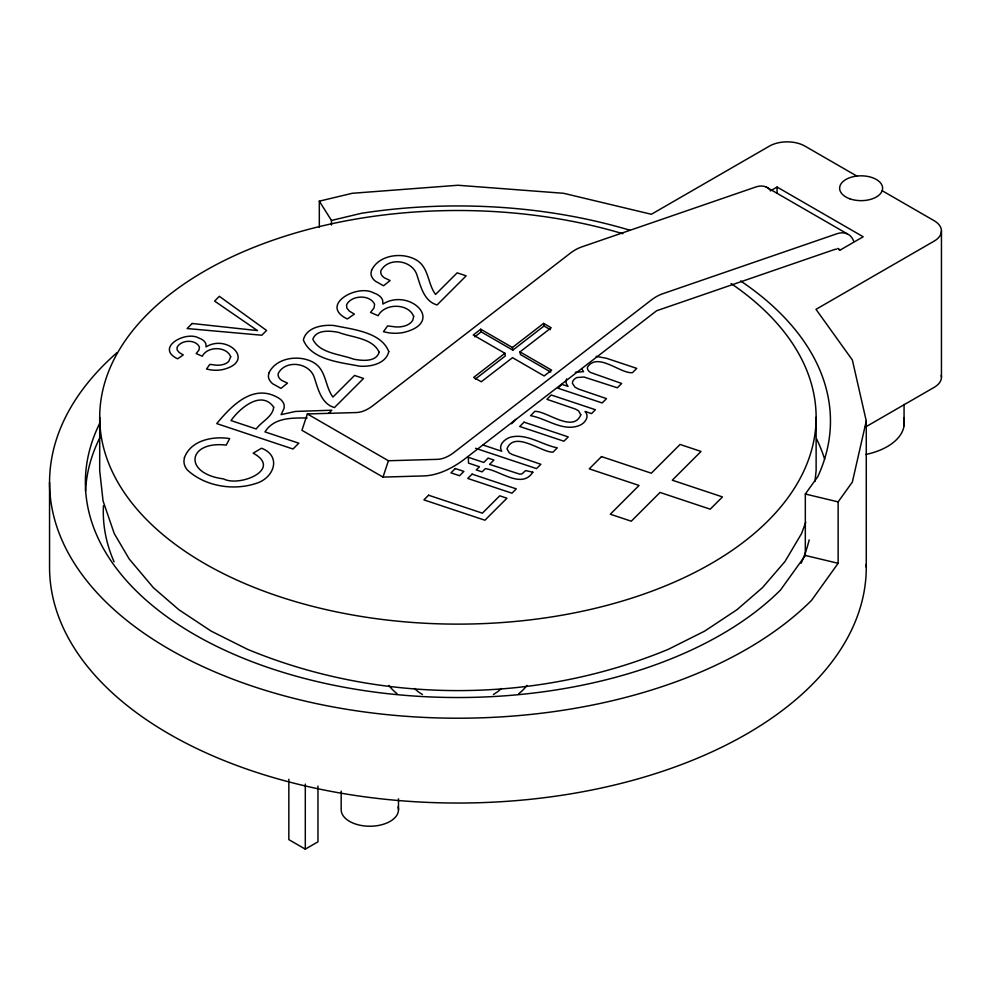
<?xml version="1.0" encoding="UTF-8"?>
<svg xmlns="http://www.w3.org/2000/svg" width="991" height="991" viewBox="0 0 991 991"><rect width="100%" height="100%" fill="white"/><g stroke="black" fill="none" stroke-linecap="round" stroke-linejoin="round"><path stroke-width="1.49" d="M814.998 481.391L816.126 470.552L816.126 417.31M882.176 190.706L934.104 220.683A25.072 14.481 0 0 1 934.104 241.147L816.002 309.341L852.359 360.006L866.27 421.026L852.359 482.047L838.138 501.88L838.138 563.297L811.567 600.335A408.366 235.771 0 0 1 243.39 683.059A408.366 235.771 0 0 1 116.913 352.734M770.081 189.938A32.245 18.618 -60 0 0 755.6 187.064L581.544 246.982A45.276 26.138 -60 0 0 570.828 252.792L373.025 405.579A39.615 22.867 -60 0 1 356.326 412.541L307.371 413.953L301.933 430.292L382.997 477.092L423.591 475.928A99.038 57.181 -60 0 0 465.312 458.536L656.624 310.753L834.149 249.633A14.332 8.275 -60 0 1 836.652 249.187M382.997 477.092L388.422 460.741L437.39 459.341A39.615 22.867 -60 0 0 454.076 452.379L651.88 299.592A45.276 26.138 -60 0 1 662.607 293.782L836.652 233.851A32.245 18.618 -60 0 1 853.747 241.395M805.757 522.207L801.583 533.542L784.934 561.587L762.451 587.675L736.895 609.762L704.638 631.131L668.43 649.266C535.623 704.378 380.21 704.378 247.403 649.266L211.182 631.131L178.925 609.762L153.37 587.675L129.202 558.986L114.238 533.542L103.039 500.876L99.695 470.552L99.695 417.31M99.918 422.934A372.542 215.084 0 0 0 312.165 680.383A372.542 215.084 0 0 0 780.536 589.992L805.324 555.456L805.324 494.026L817.761 476.696A372.542 215.084 0 0 0 740.599 280.936M328.665 413.346L331.799 410.212L295.467 411.438L281.097 414.647L284.095 408.304L284.206 405.492A21.653 12.499 0 0 0 279.474 398.58C254.105 382.489 232.154 404.947 216.744 423.591L293.002 449.01L298.824 443.188L264.969 431.89C274.16 417.31 291.961 417.979 307.123 417.967M511.529 423.752L515.853 419.428M512.397 347.494L543.613 323.388L544.034 326.027L512.818 350.133L512.397 347.494L480.734 329.223L473.24 335.008L504.902 353.279L505.323 355.93L475.308 379.107M474.739 336.816L481.155 331.861L480.734 329.223M504.902 353.279L473.686 377.398L481.279 381.783L512.508 357.677L544.17 375.948L551.653 370.163L520.002 351.879L551.219 327.773L543.613 323.388M770.354 190.916L777.068 187.039L863.186 236.762L840.393 249.93L837.742 248.394M865.106 427.232L934.104 387.394A25.072 14.481 0 0 0 941.239 375.267M288.839 779.248L288.839 839.637L305.302 849.138L317.962 841.83L317.962 786.086M319.313 227.273L319.313 201.161L352.226 193.295L457.916 185.255L563.606 193.295L651.372 214.279L769.462 146.098A25.072 14.481 0 0 1 804.927 146.098L856.856 176.076M319.313 201.161L331.465 220.448L361.492 213.276A372.542 215.084 0 0 1 630.028 230.271M575.288 372.319L583.55 371.65L581.791 368.9M596.124 356.364L606.418 358.271L636.755 368.379L632.456 372.678C620.465 373.917 597.808 351.731 587.527 367.042A11.161 6.442 0 0 0 590.549 372.492L621.667 383.467L617.343 387.791L583.996 377.026L576.824 377.546A12.586 7.259 0 0 0 572.414 383.331L575.04 387.208L578.434 389.029L606.517 398.63L602.181 402.953L557.995 388.224L561.86 384.347L568.066 386.416L566.53 384.037A17.925 10.356 0 0 1 566.691 378.859M805.324 494.026L838.138 501.88M805.324 555.456L838.138 563.297M482.766 444.922L501.731 451.252C497.878 445.07 504.704 439.112 510.154 437.304C526.444 432.807 541.854 444.897 557.314 447.833L552.978 452.156C541.643 452.627 514.502 430.057 506.971 448.812L509.238 452.788L512.211 454.497L540.851 464.284L536.527 468.607L475.519 448.279M766.167 187.014L847.218 233.814M544.034 326.027L550.377 329.681M481.155 331.861L512.818 350.133M550.761 372.046L520.424 354.53L520.002 351.879M307.371 413.953L388.422 460.741M941.45 230.915L941.45 377.162M904.065 404.427L904.065 425.721M866.27 421.026L866.27 567.261M777.068 187.039L777.068 193.208M398.493 798.845L398.493 809.684M341.177 791.103L341.177 809.684A28.652 16.55 0 0 0 372.331 826.172A28.652 16.55 0 0 0 398.06 806.81M331.465 220.448L331.465 225.056M305.302 784.104L305.302 849.138M49.55 482.444L49.55 567.261A408.366 235.771 0 0 0 460.493 803.032A408.366 235.771 0 0 0 866.245 564.288M838.844 249.621A14.332 8.275 -60 0 1 839.773 250.166M731.061 283.525A358.209 206.809 0 0 1 567.038 614.296A358.209 206.809 0 0 1 100.983 399.869A358.209 206.809 0 0 1 622.844 233.727M526.977 685.376A75.229 43.431 0 0 1 518.776 693.688M397.044 693.688A75.229 43.431 0 0 1 388.844 685.376M501.347 688.497A50.145 28.95 0 0 1 493.369 694.493M422.451 694.493A50.145 28.95 0 0 1 414.486 688.497M85.523 491.028A372.542 215.084 0 0 1 99.918 437.564M816.547 438.84A372.542 215.084 0 0 1 824.623 459.167M809.164 539.897A354.629 204.741 0 0 1 801.112 563.26M114.076 561.835A354.629 204.741 0 0 1 103.436 505.782M903.631 417.892A58.147 33.57 0 0 1 865.738 454.485M273.689 407.14C272.822 416.889 261.351 421.609 256.223 428.979L231.002 420.568C239.141 408.911 261.153 389.389 273.689 407.14M230.705 356.735L228.723 361.467A12.499 7.222 0 0 1 216.323 365.184L209.844 364.366L206.512 369.024L210.526 369.854A20.774 11.991 0 0 0 222.418 369.655C256.545 361.628 227.558 333.484 206.066 346.9L205.917 344.038A14.89 8.597 0 0 0 198.559 337.919C185.54 330.61 154.707 347.779 177.612 358.816L183.273 354.927L179.247 352.548L177.191 350.021L177.03 347.445C180.907 339.678 195.76 338.996 199.439 347.085L198.956 350.058L196.181 353.564L202.275 356.24C207.367 346.107 226.444 346.032 230.705 356.735M413.681 316.364L412.751 320.353L411.203 322.273A15.621 9.018 0 0 1 395.706 326.931L387.605 325.903L383.443 331.725L388.46 332.765A25.964 14.989 0 0 0 403.312 332.518C445.975 322.484 409.741 287.316 382.873 304.064L382.699 300.496A18.606 10.74 0 0 0 373.496 292.853C357.218 283.723 318.693 305.178 347.321 318.966L354.382 314.11L349.352 311.137L346.788 307.978L346.577 304.745C351.433 295.045 370.002 294.203 374.598 304.311L374.003 308.028L370.523 312.4L378.141 315.745C384.508 303.085 408.354 302.986 413.681 316.364M184.437 457.619L183.967 460.778A35.441 20.464 0 0 0 187.249 469.895C205.149 486.556 233.913 491.078 256.805 483.174C273.987 477.687 281.865 456.157 261.55 448.217L253.176 453.184C283.215 469.437 239.178 487.324 223.582 478.901C182.691 473.648 187.572 440.561 226.245 445.095L229.639 438.579C213.09 435.953 190.978 440.066 184.437 457.619M268.97 372.839L268.388 375.762A23.14 13.366 0 0 0 272.835 383.851L280.961 388.373L287.501 383.145L281.704 380.408A15.15 8.746 0 0 1 278.322 373.285C285.866 359.2 309.96 362.681 314.395 377.844C318.136 389.067 321.357 403.857 334.45 407.561L363.548 378.463L354.543 375.465L332.951 397.057C325.42 387.184 326.324 372.257 316.005 364.143A26.398 15.237 0 0 0 303.543 358.853C290.797 356.364 274.978 360.328 268.97 372.839M371.588 270.221L371.006 273.144A23.14 13.366 0 0 0 375.44 281.233L383.567 285.755L390.12 280.527L384.322 277.79A15.15 8.746 0 0 1 380.94 270.667C388.484 256.595 412.566 260.063 417.013 275.238C420.754 286.449 423.975 301.252 437.068 304.955L466.166 275.845L457.161 272.847L435.569 294.438C428.038 284.578 428.942 269.639 418.623 261.525A26.398 15.237 0 0 0 406.161 256.235C393.415 253.758 377.596 257.71 371.588 270.221M388.782 351.594C385.957 363.858 370.485 366.93 359.683 366.187C340.879 362.396 311.248 360.043 303.357 339.913C306.442 327.08 322.855 324.478 334.078 325.531C352.424 329.384 381.163 331.935 388.782 351.594M580.788 414.783C573.256 433.525 546.301 410.732 534.855 411.352L530.532 415.675C546.202 418.338 562.318 431.667 578.732 425.734C584.38 423.875 590.178 416.864 585.049 411.426L591.54 413.594L595.418 409.729L551.219 394.988L546.896 399.323L575.387 409.048L578.496 410.794L580.788 414.783M379.169 352.239C376.035 362.396 361.752 360.736 353.564 359.151C340.26 354.084 319.523 353.428 312.834 339.244C316.389 329.285 330.276 330.746 338.588 332.394C351.817 337.547 372.566 337.894 379.169 352.239M532.836 472.187C521.774 489.74 499.043 469.808 485.28 468.693L482.109 471.865L476.287 469.932L479.458 466.761L468.508 463.107L468.322 457.309L483.757 462.45L488.105 458.102L493.927 460.047L489.579 464.395L519.767 474.156L521.972 473.896L525.602 470.601L532.836 472.187M192.18 323.5L187.126 328.541L261.785 335.231L266.567 330.449L219.345 296.321L214.589 301.078L257.487 330.598L192.18 323.5M428.583 495.215L423.913 499.885L484.921 520.213L506.934 498.213L499.724 495.81L482.382 513.152L428.583 495.215M455.265 468.532L450.942 472.856L459.564 475.717L463.887 471.394L455.265 468.532M472.075 474.132L467.752 478.455L511.951 493.184L516.274 488.86L472.075 474.132M524.053 422.166L519.718 426.489L563.916 441.218L568.239 436.895L524.053 422.166M601.5 456.603L589.249 468.854L639.059 485.454L610.307 514.218L631.279 521.204L660.031 492.453L710.225 509.176L722.476 496.925L672.282 480.201L701.046 451.438L680.074 444.451L651.31 473.202L601.5 456.603M849.708 198.757A21.492 12.412 0 0 0 882.597 188.674A21.492 12.412 0 0 0 851.034 177.278A21.492 12.412 0 0 0 849.708 198.757"/></g></svg>
